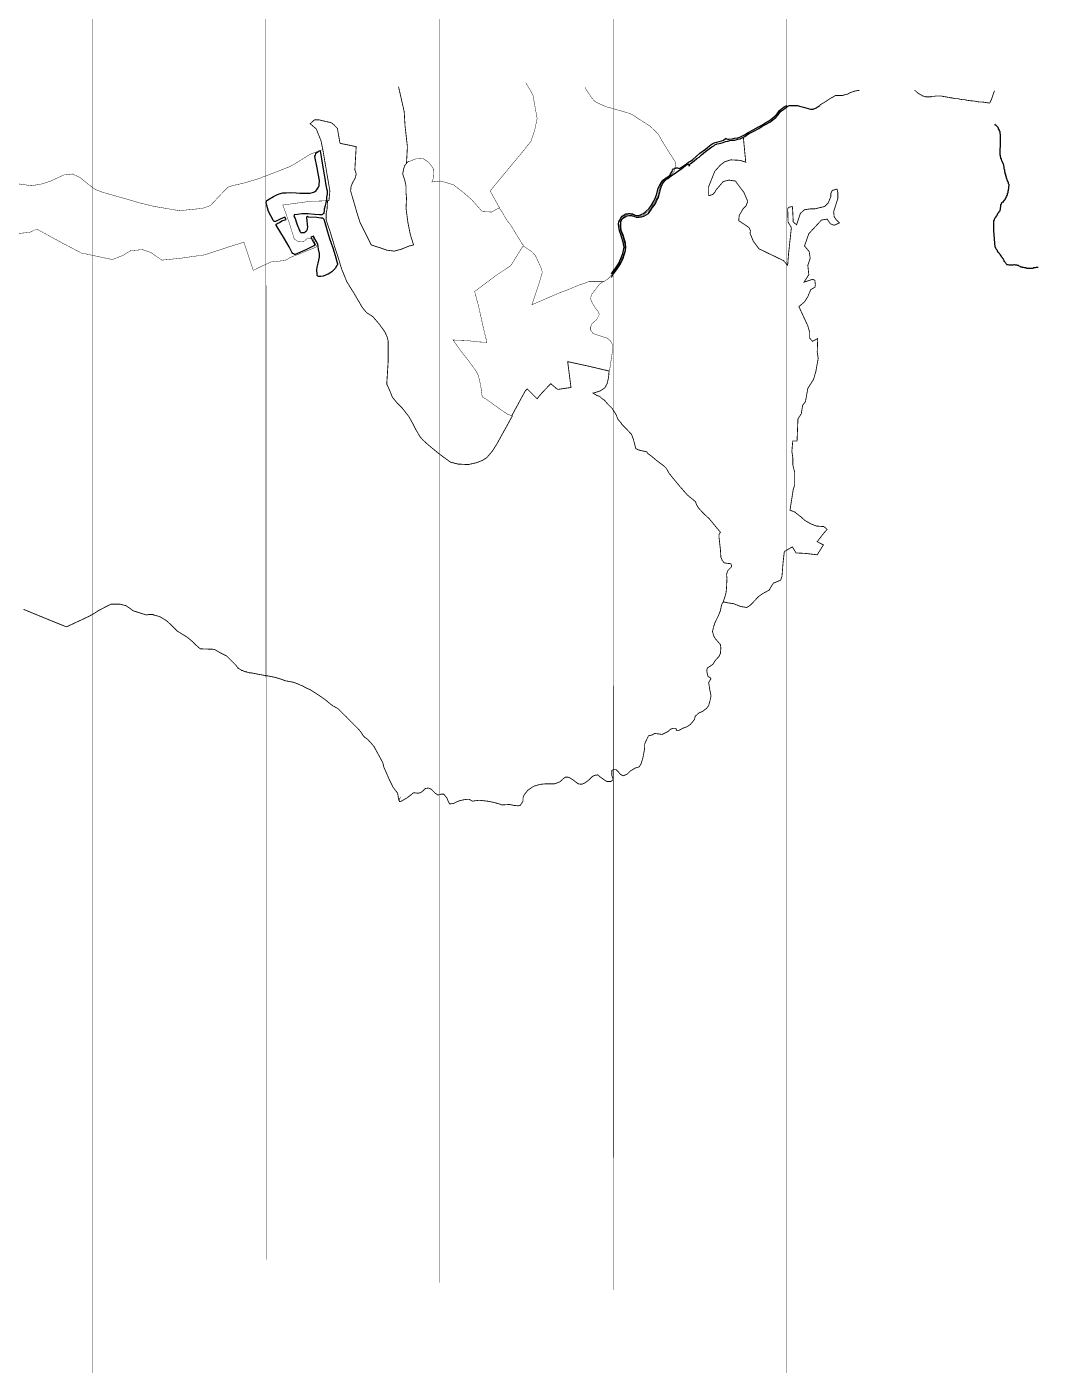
# Model space of a CAD drawing. Header units: millimetres. Extents: x -3588 to 75209, y -3737 to 38254.
# Drawn here: x 27659 to 30575, y -786 to 3094 of the extents above; entities that cross this region are included whole.
import ezdxf

# ---------------------------------------------------------------- set-up
doc = ezdxf.new("R2010")
doc.units = ezdxf.units.MM
doc.layers.add('P', color=253, linetype='Continuous')

msp = doc.modelspace()

# ---------------------------------------------------------------- linework, layer by layer
at = {"layer": 'P'}
for points, const_width in [([(27848.251, -785.456), (27848.251, 8540.772)], 1.2), ([(28348.83, -458.979), (28346.929, 8539.645)], 1.2), ([(28849.638, -525.047), (28849.581, 8545.876)], 1.2), ([(29350.034, -546.308), (29348.437, 8548.032)], 1.2), ([(29848.251, -785.456), (29848.251, 8540.772)], 1.2), ([(28730.392, 2921.548), (28746.764, 2849.852), (28749.308, 2807.794), (28756.078, 2748.228), (28753.549, 2702.218), (28756.078, 2703.626), (28748.172, 2694.024), (28745.355, 2684.421), (28743.947, 2677.652), (28742.539, 2669.746), (28748.172, 2653.374), (28752.125, 2634.458), (28752.125, 2614.133), (28753.549, 2600.594), (28752.125, 2570.667), (28757.502, 2530.018), (28764.272, 2496.138), (28773.874, 2465.091), (28761.727, 2462.274), (28738.586, 2452.944), (28718.261, 2447.31), (28696.528, 2450.127), (28677.612, 2456.897), (28651.926, 2465.091), (28619.454, 2530.018), (28611.276, 2555.704), (28592.36, 2620.919), (28593.48, 2633.05), (28597.721, 2643.772), (28605.899, 2658.736), (28608.443, 2669.746), (28604.491, 2681.893), (28608.443, 2748.228), (28596.313, 2751.045), (28562.433, 2757.814), (28561.024, 2761.767), (28554.255, 2801.009), (28543.516, 2812.019), (28536.747, 2817.38), (28501.459, 2825.574), (28487.903, 2825.574), (28475.773, 2814.564), (28493.281, 2799.6), (28506.82, 2765.72), (28512.181, 2740.034), (28532.506, 2620.919), (28529.977, 2593.808), (28525.736, 2592.4), (28524.6, 2569.259), (28521.783, 2555.704), (28521.783, 2536.787), (28532.506, 2505.74), (28546.061, 2460.85), (28557.072, 2426.986), (28566.386, 2395.923), (28581.349, 2359.226), (28603.082, 2324.226), (28626.224, 2284.713), (28638.37, 2270.021), (28655.878, 2259.027), (28674.779, 2237.278), (28691.151, 2214.424), (28697.936, 2199.461), (28700.753, 2187.314), (28700.753, 2131.701), (28696.528, 2063.958), (28697.936, 2061.141), (28704.706, 2046.449), (28712.9, 2026.125), (28726.439, 2009.753), (28741.402, 1994.805), (28760.319, 1970.528), (28772.45, 1948.779), (28780.643, 1932.407), (28792.774, 1912.082), (28799.56, 1904.176), (28815.932, 1889.229), (28846.979, 1863.527), (28867.304, 1848.58), (28880.859, 1838.977), (28902.592, 1833.616), (28931.094, 1832.208), (28955.372, 1837.569), (28972.88, 1844.339), (28985.299, 1852.532), (29001.399, 1871.433), (29014.938, 1893.182), (29058.42, 1971.936), (29056.996, 1973.056), (29096.237, 2045.041), (29101.598, 2050.402), (29130.116, 2021.9), (29142.247, 2036.863), (29169.358, 2065.366), (29187.138, 2050.402), (29191.091, 2048.994), (29227.787, 2054.355), (29218.185, 2128.885), (29280.567, 2115.329), (29337.589, 2101.79), (29336.18, 2085.691), (29334.772, 2077.513), (29331.955, 2065.366), (29325.17, 2053.235), (29313.039, 2045.041), (29296.939, 2039.68), (29291.306, 2038.272), (29295.531, 2035.455), (29302.316, 2031.502), (29310.494, 2028.669), (29315.856, 2023.308), (29324.049, 2017.947), (29333.364, 2006.936), (29346.919, 1993.381), (29357.913, 1975.889), (29363.291, 1962.334), (29374.013, 1950.203), (29374.013, 1948.779), (29383.615, 1939.193), (29402.516, 1918.868), (29407.893, 1904.176), (29414.662, 1878.218), (29422.84, 1874.266), (29445.998, 1868.904), (29449.951, 1863.527), (29459.537, 1856.757), (29474.228, 1844.339), (29497.37, 1826.831), (29502.731, 1821.469), (29510.925, 1806.506), (29540.836, 1770.097), (29563.705, 1744.123), (29586.862, 1725.207), (29589.391, 1717.029), (29596.177, 1706.307), (29608.595, 1692.751), (29626.088, 1676.38), (29658.559, 1637.138), (29654.606, 1630.369), (29654.606, 1622.175), (29656.014, 1610.044), (29658.559, 1587.175), (29659.967, 1565.442), (29663.92, 1555.84), (29669.57, 1549.07), (29677.475, 1547.662), (29688.486, 1546.525), (29691.015, 1539.756), (29689.894, 1536.923), (29681.7, 1528.745), (29678.884, 1524.792), (29676.339, 1515.19), (29677.475, 1504.468), (29676.339, 1478.782), (29674.931, 1463.818), (29672.114, 1452.808), (29666.737, 1436.708), (29666.737, 1435.3), (29665.329, 1433.891), (29663.92, 1432.483), (29662.784, 1429.938), (29661.376, 1425.713), (29658.559, 1411.022), (29651.79, 1394.65), (29642.459, 1375.734), (29641.051, 1370.373), (29638.234, 1363.603), (29638.234, 1360.786), (29635.69, 1351.184), (29639.643, 1337.629), (29643.596, 1330.859), (29650.365, 1322.954), (29658.559, 1313.351), (29659.967, 1303.765), (29658.559, 1287.665), (29654.606, 1279.488), (29643.596, 1267.341), (29636.826, 1256.33), (29628.92, 1250.969), (29620.726, 1245.608), (29619.318, 1238.838), (29620.726, 1229.236), (29623.271, 1221.33), (29628.92, 1218.513), (29631.465, 1214.56), (29627.512, 1208.911), (29624.679, 1203.55), (29627.512, 1186.042), (29631.465, 1165.717), (29630.04, 1157.539), (29624.679, 1137.215), (29617.91, 1129.021), (29607.187, 1120.843), (29597.585, 1116.89), (29593.632, 1114.057), (29585.438, 1106.151), (29584.03, 1097.973), (29578.669, 1091.188), (29571.899, 1083.01), (29561.16, 1076.24), (29550.166, 1072.287), (29538.019, 1065.502), (29532.658, 1065.502), (29529.841, 1072.287), (29523.056, 1072.287), (29514.878, 1069.455), (29506.972, 1062.685), (29498.778, 1058.732), (29490.6, 1054.491), (29480.998, 1055.916), (29468.867, 1057.324), (29462.081, 1053.083), (29451.359, 1050.538), (29447.118, 1042.361), (29440.348, 1027.397), (29440.348, 1016.675), (29439.212, 1008.481), (29434.987, 986.748), (29429.626, 969.24), (29424.265, 961.062), (29412.118, 957.109), (29405.348, 952.868), (29398.563, 948.915), (29388.977, 939.329), (29378.238, 935.376), (29370.06, 939.329), (29364.699, 946.098), (29357.913, 952.868), (29349.735, 952.868), (29345.494, 950.339), (29345.494, 944.69), (29345.494, 936.784), (29349.735, 924.365), (29342.966, 919.004), (29330.819, 919.004), (29324.049, 923.229), (29313.039, 931.135), (29304.845, 937.92), (29298.075, 936.784), (29290.17, 933.967), (29279.159, 923.229), (29268.437, 915.051), (29258.834, 910.81), (29248.112, 912.218), (29235.965, 921.821), (29223.546, 930.014), (29219.593, 931.135), (29211.415, 931.135), (29206.054, 927.182), (29195.316, 917.596), (29180.368, 912.218), (29155.802, 912.218), (29141.127, 910.81), (29124.755, 906.857), (29116.561, 902.904), (29103.022, 893.318), (29092.284, 879.763), (29089.467, 871.569), (29089.467, 862.255), (29081.273, 849.836), (29075.912, 848.716), (29063.781, 849.836), (29050.226, 852.668), (29028.493, 851.244), (29021.723, 854.077), (29001.399, 859.438), (28986.435, 862.255), (28963.566, 864.799), (28943.241, 862.255), (28933.639, 867.616), (28928.278, 867.616), (28918.675, 866.208), (28906.545, 863.391), (28899.775, 860.846), (28889.037, 855.485), (28878.026, 854.077), (28874.073, 860.846), (28871.256, 869.04), (28864.487, 878.354), (28860.534, 882.579), (28853.748, 882.579), (28844.162, 879.763), (28836.256, 885.124), (28825.246, 896.135), (28817.052, 900.088), (28807.738, 898.679), (28804.921, 896.135), (28800.968, 891.894), (28794.199, 886.532), (28786.005, 885.124), (28773.874, 886.532), (28765.68, 879.763), (28754.957, 871.569), (28738.586, 862.255), (28733.224, 860.846), (28733.224, 863.391), (28731.8, 864.799), (28731.8, 866.208), (28733.224, 869.04), (28731.8, 867.616), (28730.392, 867.616), (28728.983, 878.354), (28727.847, 885.124), (28714.308, 902.904), (28708.659, 915.051), (28701.889, 928.59), (28695.104, 944.69), (28688.334, 959.653), (28685.789, 970.664), (28684.381, 974.617), (28676.203, 989.564), (28668.009, 1004.528), (28660.103, 1019.219), (28651.926, 1028.805), (28642.323, 1039.544), (28633.009, 1046.313), (28628.768, 1050.538), (28621.999, 1061.277), (28613.805, 1070.863), (28608.443, 1076.24), (28607.035, 1077.649), (28604.491, 1080.193), (28600.266, 1084.418), (28588.119, 1096.565), (28578.805, 1106.151), (28570.627, 1114.057), (28555.663, 1129.021), (28540.7, 1137.215), (28536.747, 1140.031), (28520.375, 1153.586), (28505.412, 1164.309), (28490.736, 1173.911), (28478.317, 1181.817), (28475.773, 1183.225), (28472.956, 1184.634), (28463.626, 1188.586), (28454.04, 1194.236), (28450.087, 1195.356), (28444.437, 1198.189), (28437.668, 1201.005), (28426.929, 1204.958), (28405.196, 1208.911), (28386.28, 1215.681), (28380.919, 1217.089), (28376.694, 1218.513), (28357.777, 1222.466), (28340.269, 1225.283), (28325.306, 1228.1), (28304.981, 1232.053), (28303.573, 1232.053), (28302.164, 1232.053), (28299.62, 1232.053), (28296.803, 1233.461), (28294.259, 1233.461), (28292.85, 1234.885), (28290.034, 1234.885), (28287.489, 1236.005), (28286.081, 1236.005), (28283.248, 1237.414), (28280.703, 1238.838), (28277.887, 1238.838), (28276.478, 1240.246), (28273.934, 1241.655), (28272.526, 1242.791), (28269.709, 1244.199), (28268.285, 1244.199), (28268.285, 1245.608), (28261.515, 1253.786), (28250.792, 1264.524), (28234.421, 1280.896), (28215.504, 1290.21), (28199.405, 1299.812), (28158.755, 1301.221), (28146.336, 1311.943), (28137.022, 1321.545), (28126.012, 1330.859), (28116.697, 1337.629), (28107.111, 1343.278), (28092.148, 1352.592), (28085.362, 1359.362), (28077.456, 1367.556), (28071.823, 1372.917), (28061.084, 1382.519), (28047.545, 1390.697), (28040.76, 1394.65), (28039.351, 1394.65), (28030.037, 1397.483), (28023.268, 1398.603), (28023.268, 1400.011), (28016.482, 1400.011), (28009.424, 1400.011), (28004.063, 1398.603), (27964.838, 1411.022), (27958.053, 1416.383), (27944.513, 1425.713), (27927.005, 1429.938), (27910.634, 1429.938), (27901.031, 1429.938), (27864.623, 1411.022), (27856.429, 1405.389), (27837.513, 1394.65), (27776.538, 1366.148), (27772.313, 1364.739), (27731.664, 1381.111), (27649.229, 1414.975)], 2.417), ([(30059.692, 2910.826), (30050.378, 2909.418), (30043.592, 2907.993), (30036.823, 2905.465), (30032.582, 2904.04), (30025.812, 2900.088), (30020.451, 2898.679), (30009.729, 2895.863), (29997.31, 2895.863), (29990.524, 2895.863), (29983.755, 2891.91), (29975.849, 2887.669), (29962.021, 2878.354), (29945.922, 2868.768), (29945.922, 2867.344), (29937.744, 2861.983), (29935.199, 2860.574), (29932.383, 2859.438), (29925.597, 2856.621), (29918.827, 2856.621), (29912.058, 2858.03), (29905.272, 2860.574), (29898.503, 2861.983), (29886.356, 2864.815), (29880.723, 2867.344), (29876.77, 2867.344), (29863.215, 2867.344), (29859.262, 2867.344), (29853.612, 2866.224), (29845.706, 2859.438), (29840.073, 2855.213), (29832.167, 2849.852), (29825.382, 2840.25), (29818.612, 2832.344), (29806.193, 2822.742), (29800.832, 2818.789), (29790.11, 2813.155), (29779.099, 2807.794), (29769.785, 2801.009), (29754.821, 2792.831), (29739.858, 2784.925), (29729.135, 2778.139), (29724.894, 2775.323), (29724.894, 2773.914), (29729.135, 2729.312), (29731.664, 2703.626), (29715.58, 2708.987), (29688.486, 2710.395), (29670.69, 2704.746), (29658.559, 2695.432), (29642.459, 2677.652), (29630.04, 2646.605), (29624.679, 2633.05), (29624.679, 2607.364), (29635.69, 2609.908), (29642.459, 2616.678), (29645.004, 2622.327), (29666.737, 2648.013), (29683.109, 2651.966), (29702.025, 2649.421), (29705.978, 2643.772), (29708.811, 2639.819), (29726.303, 2616.678), (29737.313, 2590.992), (29733.088, 2578.845), (29724.894, 2570.667), (29712.764, 2550.342), (29711.339, 2535.379), (29741.266, 2515.054), (29745.219, 2505.74), (29744.083, 2498.97), (29753.413, 2475.813), (29769.785, 2454.08), (29840.073, 2420.2), (29852.492, 2406.661), (29855.037, 2439.405), (29863.215, 2515.054), (29853.612, 2531.426), (29852.492, 2569.259), (29855.037, 2573.484), (29866.031, 2576.028), (29867.167, 2561.353), (29868.576, 2531.426), (29878.178, 2523.248), (29888.901, 2555.704), (29901.047, 2566.714), (29918.827, 2569.259), (29930.958, 2569.259), (29959.477, 2576.028), (29969.079, 2585.631), (29976.985, 2604.547), (29976.985, 2614.133), (29981.21, 2622.327), (29994.765, 2626.28), (29997.31, 2615.541), (29997.31, 2599.17), (29985.163, 2561.353), (29986.571, 2546.389), (29993.357, 2536.787), (30001.535, 2528.609), (29986.571, 2521.824), (29975.849, 2526.065), (29966.246, 2539.62), (29949.875, 2536.787), (29913.466, 2497.546), (29901.047, 2462.274), (29914.586, 2446.174), (29917.419, 2426.986), (29910.634, 2406.661), (29913.466, 2379.551), (29899.911, 2358.106), (29924.189, 2366.012), (29930.958, 2363.467), (29932.383, 2349.912), (29930.958, 2343.142), (29918.827, 2336.373), (29910.634, 2316.048), (29901.047, 2301.085), (29884.948, 2287.529), (29910.634, 2231.916), (29916.011, 2213), (29916.011, 2196.628), (29924.189, 2187.314), (29939.152, 2195.508), (29937.744, 2155.979), (29940.561, 2138.487), (29933.791, 2100.654), (29927.005, 2077.513), (29910.634, 2051.827), (29903.864, 2013.706), (29895.686, 2002.983), (29891.733, 1978.706), (29882.131, 1963.742), (29879.586, 1899.951), (29867.167, 1899.951), (29864.623, 1870.313), (29867.167, 1852.532), (29867.167, 1832.208), (29872.817, 1809.338), (29872.817, 1772.642), (29868.576, 1760.495), (29859.262, 1700.929), (29872.817, 1695.568), (29891.733, 1680.605), (29902.456, 1671.018), (29921.372, 1660.28), (29936.336, 1654.919), (29956.66, 1653.51), (29962.021, 1649.285), (29966.246, 1645.332), (29955.524, 1633.186), (29937.744, 1610.044), (29955.524, 1600.73), (29937.744, 1572.211), (29903.864, 1576.164), (29876.77, 1577.573), (29866.031, 1595.081), (29842.89, 1581.526), (29838.937, 1546.525), (29836.12, 1509.829), (29832.167, 1499.106), (29822.565, 1494.865), (29811.843, 1490.913), (29806.193, 1482.735), (29799.424, 1470.588), (29791.518, 1466.363), (29779.099, 1459.577), (29768.361, 1451.671), (29745.219, 1427.122), (29734.497, 1420.336), (29716.989, 1423.169), (29696.664, 1431.347), (29678.884, 1433.891), (29666.737, 1436.708), (29672.114, 1452.808), (29674.931, 1463.818), (29676.339, 1478.782), (29677.475, 1504.468), (29676.339, 1515.19), (29678.884, 1524.792), (29681.7, 1528.745), (29689.894, 1536.923), (29691.015, 1539.756), (29688.486, 1546.525), (29677.475, 1547.662), (29669.57, 1549.07), (29663.92, 1555.84), (29659.967, 1565.442), (29658.559, 1587.175), (29656.014, 1610.044), (29654.606, 1622.175), (29654.606, 1630.369), (29658.559, 1637.138), (29626.088, 1676.38), (29608.595, 1692.751), (29596.177, 1706.307), (29589.391, 1717.029), (29586.862, 1725.207), (29563.705, 1744.123), (29540.836, 1770.097), (29510.925, 1806.506), (29502.731, 1821.469), (29497.37, 1826.831), (29474.228, 1844.339), (29459.537, 1856.757), (29449.951, 1863.527), (29445.998, 1868.904), (29422.84, 1874.266), (29414.662, 1878.218), (29407.893, 1904.176), (29402.516, 1918.868), (29383.615, 1939.193), (29374.013, 1948.779), (29374.013, 1950.203), (29363.291, 1962.334), (29357.913, 1975.889), (29346.919, 1993.381), (29333.364, 2006.936), (29324.049, 2017.947), (29315.856, 2023.308), (29310.494, 2028.669), (29302.316, 2031.502), (29295.531, 2035.455), (29291.306, 2038.272), (29296.939, 2039.68), (29313.039, 2045.041), (29325.17, 2053.235), (29331.955, 2065.366), (29334.772, 2077.513), (29336.18, 2085.691), (29337.589, 2101.79), (29280.567, 2115.329), (29218.185, 2128.885), (29227.787, 2054.355), (29191.091, 2048.994), (29187.138, 2050.402), (29169.358, 2065.366), (29142.247, 2036.863), (29130.116, 2021.9), (29101.598, 2050.402), (29096.237, 2045.041), (29056.996, 1973.056), (29058.42, 1971.936), (29014.938, 1893.182), (29001.399, 1871.433), (28985.299, 1852.532), (28972.88, 1844.339), (28955.372, 1837.569), (28931.094, 1832.208), (28902.592, 1833.616), (28880.859, 1838.977), (28867.304, 1848.58), (28846.979, 1863.527), (28815.932, 1889.229), (28799.56, 1904.176), (28792.774, 1912.082), (28780.643, 1932.407), (28772.45, 1948.779), (28760.319, 1970.528), (28741.402, 1994.805), (28726.439, 2009.753), (28712.9, 2026.125), (28704.706, 2046.449), (28697.936, 2061.141), (28696.528, 2063.958), (28700.753, 2131.701), (28700.753, 2187.314), (28697.936, 2199.461), (28691.151, 2214.424), (28674.779, 2237.278), (28655.878, 2259.027), (28638.37, 2270.021), (28626.224, 2284.713), (28603.082, 2324.226), (28581.349, 2359.226), (28566.386, 2395.923), (28557.072, 2426.986), (28546.061, 2460.85), (28532.506, 2505.74), (28521.783, 2536.787), (28521.783, 2555.704), (28524.6, 2569.259), (28525.736, 2592.4), (28529.977, 2593.808), (28532.506, 2620.919), (28512.181, 2740.034), (28506.82, 2765.72), (28493.281, 2799.6), (28475.773, 2814.564), (28487.903, 2825.574), (28501.459, 2825.574), (28536.747, 2817.38), (28543.516, 2812.019), (28554.255, 2801.009), (28561.024, 2761.767), (28562.433, 2757.814), (28596.313, 2751.045), (28608.443, 2748.228), (28604.491, 2681.893), (28608.443, 2669.746), (28605.899, 2658.736), (28597.721, 2643.772), (28593.48, 2633.05), (28592.36, 2620.919), (28611.276, 2555.704), (28619.454, 2530.018), (28651.926, 2465.091), (28677.612, 2456.897), (28696.528, 2450.127), (28718.261, 2447.31), (28738.586, 2452.944), (28761.727, 2462.274), (28773.874, 2465.091), (28764.272, 2496.138), (28757.502, 2530.018), (28752.125, 2570.667), (28753.549, 2600.594), (28752.125, 2614.133), (28752.125, 2634.458), (28748.172, 2653.374), (28742.539, 2669.746), (28743.947, 2677.652), (28745.355, 2684.421), (28748.172, 2694.024), (28756.078, 2703.626), (28753.549, 2702.218), (28756.078, 2748.228), (28749.308, 2807.794), (28746.764, 2849.852), (28730.392, 2921.548)], 2.417), ([(29089.467, 2462.274), (29090.875, 2463.682), (29088.059, 2466.499), (29054.179, 2521.824), (29040.624, 2539.62), (29028.493, 2561.353), (29020.299, 2572.075), (29021.723, 2572.075), (28994.613, 2620.919), (29092.284, 2738.626), (29112.608, 2764.6), (29123.347, 2797.056), (29130.116, 2829.527), (29117.97, 2897.271), (29097.645, 2932.559)], 1.2), ([(29268.437, 2919.004), (29275.206, 2906.873), (29288.761, 2887.669), (29296.939, 2878.354), (29310.494, 2871.585), (29329.411, 2863.391), (29359.05, 2855.213), (29378.238, 2849.852), (29399.699, 2843.066), (29409.301, 2837.705), (29421.432, 2829.527), (29440.348, 2817.38), (29455.312, 2807.794), (29478.453, 2786.045), (29489.192, 2767.145), (29505.564, 2740.034), (29529.841, 2702.218), (29525.888, 2677.652), (29524.464, 2676.516), (29516.286, 2666.929), (29504.139, 2657.327), (29495.961, 2650.558), (29487.767, 2641.243), (29482.406, 2627.688), (29479.862, 2609.908), (29468.867, 2588.447), (29455.312, 2566.714), (29444.589, 2557.112), (29433.579, 2548.934), (29420.024, 2547.798), (29409.301, 2550.342), (29395.746, 2554.567), (29383.615, 2550.342), (29375.421, 2542.148), (29370.06, 2534.243), (29368.652, 2520.703), (29370.06, 2507.148), (29376.83, 2489.368), (29382.191, 2469.043), (29383.615, 2451.535), (29376.83, 2431.211), (29367.243, 2410.886), (29353.688, 2390.561), (29336.18, 2368.828), (29322.641, 2359.226), (29319.808, 2359.226), (29279.159, 2359.226), (29248.112, 2348.504), (29219.593, 2336.373), (29193.907, 2326.77), (29143.672, 2305.037), (29115.153, 2292.891), (29136.886, 2358.106), (29145.08, 2386.336), (29142.247, 2397.347), (29134.341, 2414.839), (29124.755, 2435.164), (29114.017, 2446.174), (29089.467, 2462.274)], 1.2), ([(30050.378, 2909.418), (30043.592, 2907.993), (30036.823, 2905.465), (30032.582, 2904.04), (30025.812, 2900.088), (30020.451, 2898.679), (30009.729, 2895.863), (29997.31, 2895.863), (29990.524, 2895.863), (29983.755, 2891.91), (29975.849, 2887.669), (29962.021, 2878.354), (29945.922, 2868.768), (29945.922, 2867.344), (29937.744, 2861.983), (29935.199, 2860.574), (29932.383, 2859.438), (29925.597, 2856.621), (29918.827, 2856.621), (29912.058, 2858.03), (29905.272, 2860.574), (29898.503, 2861.983), (29886.356, 2864.815), (29880.723, 2867.344), (29876.77, 2867.344), (29863.215, 2867.344), (29859.262, 2867.344), (29853.612, 2866.224), (29845.706, 2859.438), (29840.073, 2855.213), (29832.167, 2849.852), (29825.382, 2840.25), (29818.612, 2832.344), (29806.193, 2822.742), (29800.832, 2818.789), (29790.11, 2813.155), (29779.099, 2807.794), (29769.785, 2801.009), (29754.821, 2792.831), (29739.858, 2784.925), (29729.135, 2778.139), (29724.894, 2775.323), (29724.894, 2773.914), (29729.135, 2729.312), (29731.664, 2703.626), (29715.58, 2708.987), (29688.486, 2710.395), (29670.69, 2704.746), (29658.559, 2695.432), (29642.459, 2677.652), (29630.04, 2646.605), (29624.679, 2633.05), (29624.679, 2607.364), (29635.69, 2609.908), (29642.459, 2616.678), (29645.004, 2622.327), (29666.737, 2648.013), (29683.109, 2651.966), (29702.025, 2649.421), (29705.978, 2643.772), (29708.811, 2639.819), (29726.303, 2616.678), (29737.313, 2590.992), (29733.088, 2578.845), (29724.894, 2570.667), (29712.764, 2550.342), (29711.339, 2535.379), (29741.266, 2515.054), (29745.219, 2505.74), (29744.083, 2498.97), (29753.413, 2475.813), (29769.785, 2454.08), (29840.073, 2420.2), (29852.492, 2406.661), (29855.037, 2439.405), (29863.215, 2515.054), (29853.612, 2531.426), (29852.492, 2569.259), (29855.037, 2573.484), (29866.031, 2576.028), (29867.167, 2561.353), (29868.576, 2531.426), (29878.178, 2523.248), (29888.901, 2555.704), (29901.047, 2566.714), (29918.827, 2569.259), (29930.958, 2569.259), (29959.477, 2576.028), (29969.079, 2585.631), (29976.985, 2604.547), (29976.985, 2614.133), (29981.21, 2622.327), (29994.765, 2626.28), (29997.31, 2615.541), (29997.31, 2599.17), (29985.163, 2561.353), (29986.571, 2546.389), (29993.357, 2536.787), (30001.535, 2528.609), (29986.571, 2521.824), (29975.849, 2526.065), (29966.246, 2539.62), (29949.875, 2536.787), (29913.466, 2497.546), (29901.047, 2462.274), (29914.586, 2446.174), (29917.419, 2426.986), (29910.634, 2406.661), (29913.466, 2379.551), (29899.911, 2358.106), (29924.189, 2366.012), (29930.958, 2363.467), (29932.383, 2349.912), (29930.958, 2343.142), (29918.827, 2336.373), (29910.634, 2316.048), (29901.047, 2301.085), (29884.948, 2287.529), (29910.634, 2231.916), (29916.011, 2213), (29916.011, 2196.628), (29924.189, 2187.314), (29939.152, 2195.508), (29937.744, 2155.979), (29940.561, 2138.487), (29933.791, 2100.654), (29927.005, 2077.513), (29910.634, 2051.827), (29903.864, 2013.706), (29895.686, 2002.983), (29891.733, 1978.706), (29882.131, 1963.742), (29879.586, 1899.951), (29867.167, 1899.951), (29864.623, 1870.313), (29867.167, 1852.532), (29867.167, 1832.208), (29872.817, 1809.338), (29872.817, 1772.642), (29868.576, 1760.495), (29859.262, 1700.929), (29872.817, 1695.568), (29891.733, 1680.605), (29902.456, 1671.018), (29921.372, 1660.28), (29936.336, 1654.919), (29956.66, 1653.51), (29962.021, 1649.285), (29966.246, 1645.332), (29955.524, 1633.186), (29937.744, 1610.044), (29955.524, 1600.73), (29937.744, 1572.211), (29903.864, 1576.164), (29876.77, 1577.573), (29866.031, 1595.081), (29842.89, 1581.526), (29838.937, 1546.525), (29836.12, 1509.829), (29832.167, 1499.106), (29822.565, 1494.865), (29811.843, 1490.913), (29806.193, 1482.735), (29799.424, 1470.588), (29791.518, 1466.363), (29779.099, 1459.577), (29768.361, 1451.671), (29745.219, 1427.122), (29734.497, 1420.336), (29716.989, 1423.169), (29696.664, 1431.347), (29678.884, 1433.891), (29666.737, 1436.708), (29672.114, 1452.808), (29674.931, 1463.818), (29676.339, 1478.782), (29677.475, 1504.468), (29676.339, 1515.19), (29678.884, 1524.792), (29681.7, 1528.745), (29689.894, 1536.923), (29691.015, 1539.756), (29688.486, 1546.525), (29677.475, 1547.662), (29669.57, 1549.07), (29663.92, 1555.84), (29659.967, 1565.442), (29658.559, 1587.175), (29656.014, 1610.044), (29654.606, 1622.175), (29654.606, 1630.369), (29658.559, 1637.138), (29626.088, 1676.38), (29608.595, 1692.751), (29596.177, 1706.307), (29589.391, 1717.029), (29586.862, 1725.207), (29563.705, 1744.123), (29540.836, 1770.097), (29510.925, 1806.506), (29502.731, 1821.469), (29497.37, 1826.831), (29474.228, 1844.339), (29459.537, 1856.757), (29449.951, 1863.527), (29445.998, 1868.904), (29422.84, 1874.266), (29414.662, 1878.218), (29407.893, 1904.176), (29402.516, 1918.868), (29383.615, 1939.193), (29374.013, 1948.779), (29374.013, 1950.203), (29363.291, 1962.334), (29357.913, 1975.889), (29346.919, 1993.381), (29333.364, 2006.936), (29324.049, 2017.947), (29315.856, 2023.308), (29310.494, 2028.669), (29302.316, 2031.502), (29295.531, 2035.455), (29291.306, 2038.272), (29296.939, 2039.68), (29313.039, 2045.041), (29325.17, 2053.235), (29331.955, 2065.366), (29334.772, 2077.513), (29336.18, 2085.691), (29337.589, 2101.79), (29338.725, 2101.79), (29348.327, 2165.581), (29348.327, 2176.304), (29341.542, 2188.722), (29331.955, 2196.628), (29302.316, 2206.231), (29291.306, 2210.183), (29284.52, 2219.786), (29284.52, 2229.372), (29288.761, 2238.702), (29302.316, 2250.833), (29309.086, 2264.388), (29307.678, 2271.158), (29296.939, 2284.713), (29285.945, 2303.901), (29284.52, 2311.807), (29287.353, 2322.818), (29296.939, 2334.948), (29309.086, 2351.32), (29319.808, 2359.226), (29322.641, 2359.226), (29336.18, 2368.828), (29353.688, 2390.561), (29367.243, 2410.886), (29376.83, 2431.211), (29383.615, 2451.535), (29382.191, 2469.043), (29376.83, 2489.368), (29370.06, 2507.148), (29368.652, 2520.703), (29370.06, 2534.243), (29375.421, 2542.148), (29383.615, 2550.342), (29395.746, 2554.567), (29409.301, 2550.342), (29420.024, 2547.798), (29433.579, 2548.934), (29444.589, 2557.112), (29455.312, 2566.714), (29468.867, 2588.447), (29479.862, 2609.908), (29482.406, 2627.688), (29487.767, 2641.243), (29495.961, 2650.558), (29504.139, 2657.327), (29516.286, 2666.929), (29524.464, 2676.516), (29525.888, 2677.652), (29529.841, 2702.218), (29505.564, 2740.034), (29489.192, 2767.145), (29478.453, 2786.045), (29455.312, 2807.794), (29440.348, 2817.38), (29421.432, 2829.527), (29409.301, 2837.705), (29399.699, 2843.066), (29378.238, 2849.852), (29359.05, 2855.213), (29329.411, 2863.391), (29310.494, 2871.585), (29296.939, 2878.354), (29288.761, 2887.669), (29275.206, 2906.873), (29268.437, 2919.004)], 1.2), ([(30448.678, 2909.418), (30447.27, 2905.465), (30445.862, 2901.224), (30443.317, 2894.454), (30440.5, 2885.14), (30437.668, 2879.763), (30435.123, 2874.129), (30424.129, 2875.538), (30414.799, 2876.946), (30406.621, 2876.946), (30398.427, 2878.354), (30391.657, 2879.763), (30378.102, 2880.899), (30368.788, 2882.307), (30363.155, 2883.716), (30357.777, 2883.716), (30348.463, 2885.14), (30345.646, 2886.548), (30342.83, 2886.548), (30338.877, 2886.548), (30336.044, 2886.548), (30332.091, 2887.669), (30330.683, 2887.669), (30326.73, 2889.093), (30322.505, 2889.093), (30318.552, 2890.501), (30315.72, 2890.501), (30308.95, 2891.91), (30299.636, 2893.318), (30295.395, 2894.454), (30292.85, 2894.454), (30287.489, 2894.454), (30284.672, 2894.454), (30279.311, 2894.454), (30275.07, 2893.318), (30271.117, 2893.318), (30268.301, 2893.318), (30265.756, 2891.91), (30261.531, 2891.91), (30258.986, 2891.91), (30257.578, 2891.91), (30254.745, 2891.91), (30250.792, 2891.91), (30247.976, 2893.318), (30246.84, 2893.318), (30242.615, 2894.454), (30241.206, 2894.454), (30240.07, 2895.863), (30238.662, 2897.271), (30237.253, 2897.271), (30230.468, 2901.224), (30226.515, 2904.04), (30225.107, 2905.465), (30220.882, 2909.418), (30218.337, 2910.826)], 2.417), ([(30448.678, 2909.418), (30447.27, 2905.465), (30445.862, 2901.224), (30443.317, 2894.454), (30440.5, 2885.14), (30437.668, 2879.763), (30435.123, 2874.129), (30424.129, 2875.538), (30414.799, 2876.946), (30406.621, 2876.946), (30398.427, 2878.354), (30391.657, 2879.763), (30378.102, 2880.899), (30368.788, 2882.307), (30363.155, 2883.716), (30357.777, 2883.716), (30348.463, 2885.14), (30345.646, 2886.548), (30342.83, 2886.548), (30338.877, 2886.548), (30336.044, 2886.548), (30332.091, 2887.669), (30330.683, 2887.669), (30326.73, 2889.093), (30322.505, 2889.093), (30318.552, 2890.501), (30315.72, 2890.501), (30308.95, 2891.91), (30299.636, 2893.318), (30295.395, 2894.454), (30292.85, 2894.454), (30287.489, 2894.454), (30284.672, 2894.454), (30279.311, 2894.454), (30275.07, 2893.318), (30271.117, 2893.318), (30268.301, 2893.318), (30265.756, 2891.91), (30261.531, 2891.91), (30258.986, 2891.91), (30257.578, 2891.91), (30254.745, 2891.91), (30250.792, 2891.91), (30247.976, 2893.318), (30246.84, 2893.318), (30242.615, 2894.454), (30241.206, 2894.454), (30240.07, 2895.863), (30238.662, 2897.271), (30237.253, 2897.271), (30230.468, 2901.224), (30226.515, 2904.04), (30225.107, 2905.465), (30220.882, 2909.418)], 1.2), ([(28638.37, 2270.021), (28626.224, 2284.713), (28603.082, 2324.226), (28581.349, 2359.226), (28566.386, 2395.923), (28557.072, 2426.986), (28546.061, 2460.85), (28532.506, 2505.74), (28521.783, 2536.787), (28521.783, 2555.704), (28524.6, 2569.259), (28525.736, 2592.4), (28529.977, 2593.808), (28532.506, 2620.919), (28512.181, 2740.034), (28506.82, 2765.72), (28493.281, 2799.6), (28475.773, 2814.564), (28487.903, 2825.574), (28501.459, 2825.574), (28536.747, 2817.38), (28543.516, 2812.019), (28554.255, 2801.009), (28561.024, 2761.767), (28562.433, 2757.814), (28596.313, 2751.045), (28608.443, 2748.228), (28604.491, 2681.893), (28608.443, 2669.746), (28605.899, 2658.736), (28597.721, 2643.772), (28593.48, 2633.05), (28592.36, 2620.919), (28611.276, 2555.704), (28619.454, 2530.018), (28651.926, 2465.091), (28677.612, 2456.897), (28696.528, 2450.127), (28718.261, 2447.31), (28738.586, 2452.944), (28761.727, 2462.274), (28773.874, 2465.091), (28764.272, 2496.138), (28757.502, 2530.018), (28752.125, 2570.667), (28753.549, 2600.594), (28752.125, 2614.133), (28752.125, 2634.458), (28748.172, 2653.374), (28742.539, 2669.746), (28743.947, 2677.652), (28745.355, 2684.421), (28748.172, 2694.024), (28756.078, 2703.626), (28779.235, 2712.94), (28800.968, 2714.348), (28817.052, 2703.626), (28830.607, 2685.846), (28832.015, 2660.144), (28826.654, 2646.605), (28852.34, 2649.421), (28889.037, 2638.411), (28918.675, 2615.541), (28941.833, 2595.217), (28971.744, 2561.353), (28998.854, 2559.945), (29020.299, 2572.075), (29028.493, 2561.353), (29040.624, 2539.62), (29054.179, 2521.824), (29088.059, 2466.499), (29090.875, 2463.682), (29089.467, 2462.274), (29075.912, 2440.525), (29054.179, 2405.525), (29009.577, 2375.598), (28950.011, 2330.995), (28962.158, 2284.713), (28975.697, 2223.739), (28985.299, 2184.497), (28958.205, 2185.906), (28926.869, 2189.859), (28887.628, 2191.267), (28910.77, 2158.812), (28932.231, 2131.701), (28953.964, 2101.79), (28960.749, 2088.235), (28967.519, 2060.005), (28971.744, 2027.261), (28983.891, 2020.491), (29019.179, 1994.805), (29044.865, 1977.297), (29056.996, 1973.056), (29058.42, 1971.936), (29014.938, 1893.182), (29001.399, 1871.433), (28985.299, 1852.532), (28972.88, 1844.339), (28955.372, 1837.569), (28931.094, 1832.208), (28902.592, 1833.616), (28880.859, 1838.977), (28867.304, 1848.58), (28846.979, 1863.527), (28815.932, 1889.229), (28799.56, 1904.176), (28792.774, 1912.082), (28780.643, 1932.407), (28772.45, 1948.779), (28760.319, 1970.528), (28741.402, 1994.805), (28726.439, 2009.753), (28712.9, 2026.125), (28704.706, 2046.449), (28697.936, 2061.141), (28696.528, 2063.958), (28700.753, 2131.701), (28700.753, 2187.314), (28697.936, 2199.461), (28691.151, 2214.424), (28674.779, 2237.278), (28655.878, 2259.027), (28638.37, 2270.021)], 1.2), ([(27634.265, 2641.243), (27672.098, 2635.866), (27703.433, 2641.243), (27727.711, 2649.421), (27765.528, 2666.929), (27790.094, 2669.746), (27802.24, 2664.097), (27812.963, 2658.736), (27836.104, 2639.819), (27856.429, 2624.872), (27878.162, 2616.678), (27954.1, 2595.217), (27986.571, 2585.631), (28027.221, 2576.028), (28098.917, 2563.898), (28165.541, 2570.667), (28188.41, 2578.845), (28210.143, 2602.002), (28230.468, 2623.447), (28238.646, 2631.641), (28250.792, 2635.866), (28286.081, 2643.772), (28330.683, 2657.327), (28340.269, 2661.568), (28380.919, 2676.516), (28417.343, 2691.207), (28432.307, 2699.385), (28475.773, 2726.495), (28512.181, 2740.034), (28532.506, 2620.919), (28529.977, 2593.808), (28525.736, 2592.4), (28475.773, 2590.992), (28416.207, 2582.798), (28397.018, 2580.269), (28416.207, 2526.065), (28429.762, 2482.599), (28441.893, 2474.405), (28457.993, 2475.813), (28469.003, 2485.415), (28483.951, 2482.599), (28494.689, 2459.729), (28451.207, 2441.949), (28422.976, 2431.211), (28402.652, 2420.2), (28363.139, 2416.247), (28330.683, 2401.3), (28311.767, 2391.97), (28284.656, 2473.268), (28233.284, 2456.897), (28170.902, 2436.572), (28103.158, 2426.986), (28050.362, 2421.624), (28047.545, 2421.624), (28016.482, 2443.358), (27991.932, 2451.535), (27958.053, 2448.719), (27936.32, 2435.164), (27905.272, 2423.033), (27848.251, 2435.164), (27815.78, 2441.949), (27761.591, 2470.452), (27687.062, 2511.101), (27676.339, 2505.74), (27666.737, 2501.499), (27613.941, 2496.138)], 1.2)]:
    msp.add_lwpolyline(points, dxfattribs=dict(at, const_width=const_width))
for points in [[(29344.374, 2372.781), (29349.735, 2380.975), (29359.05, 2393.106), (29368.652, 2408.069), (29376.83, 2424.441), (29382.191, 2439.405), (29385.024, 2448.719), (29386.144, 2458.321), (29385.024, 2467.635), (29385.024, 2470.452), (29378.238, 2493.593), (29372.605, 2507.148), (29371.468, 2517.871), (29371.468, 2524.656), (29371.468, 2530.018), (29372.605, 2534.243), (29375.421, 2539.62), (29379.374, 2543.573), (29383.615, 2546.389), (29388.977, 2548.934), (29394.338, 2550.342), (29395.746, 2550.342), (29398.563, 2550.342), (29402.516, 2550.342), (29403.94, 2548.934), (29409.301, 2547.798), (29416.071, 2544.981), (29424.265, 2544.981), (29431.034, 2546.389), (29437.804, 2547.798), (29444.589, 2551.751), (29451.359, 2555.704), (29455.312, 2561.353), (29458.129, 2565.306), (29462.081, 2572.075), (29467.443, 2578.845), (29471.684, 2584.222), (29475.637, 2593.808), (29479.862, 2602.002), (29482.406, 2609.908), (29486.647, 2629.097), (29489.192, 2635.866), (29493.417, 2643.772), (29497.37, 2649.421), (29502.731, 2654.783), (29506.972, 2656.191), (29516.286, 2664.097), (29547.621, 2685.846), (29558.344, 2694.024), (29563.705, 2696.84), (29566.538, 2697.977), (29567.946, 2696.84), (29567.946, 2695.432), (29567.946, 2694.024), (29567.946, 2692.615), (29570.491, 2695.432), (29570.491, 2696.84), (29570.491, 2697.977), (29573.307, 2700.793), (29574.716, 2700.793), (29582.621, 2707.579), (29590.815, 2714.348), (29597.585, 2718.301), (29604.355, 2725.071), (29615.365, 2734.673), (29630.04, 2745.396), (29634.281, 2748.228), (29639.643, 2751.045), (29642.459, 2753.59), (29649.245, 2756.406), (29654.606, 2757.814), (29659.967, 2758.951), (29666.737, 2760.359), (29673.523, 2763.192), (29680.292, 2764.6), (29685.653, 2765.72), (29693.847, 2767.145), (29700.617, 2767.145), (29708.811, 2769.961), (29715.58, 2771.37), (29720.942, 2773.914), (29729.135, 2778.139), (29739.858, 2784.925), (29754.821, 2792.831), (29769.785, 2801.009), (29779.099, 2807.794), (29790.11, 2813.155), (29800.832, 2818.789), (29806.193, 2822.742), (29818.612, 2832.344), (29825.382, 2840.25), (29832.167, 2849.852), (29840.073, 2855.213), (29845.706, 2859.438), (29853.612, 2866.224), (29859.262, 2867.344), (29863.215, 2867.344), (29876.77, 2867.344), (29880.723, 2867.344), (29886.356, 2864.815), (29898.503, 2861.983), (29905.272, 2860.574), (29912.058, 2858.03), (29918.827, 2856.621), (29925.597, 2856.621), (29932.383, 2859.438), (29935.199, 2860.574), (29937.744, 2861.983), (29945.922, 2867.344)], [(29344.374, 2382.383), (29345.494, 2383.792), (29355.097, 2395.923), (29364.699, 2410.886), (29371.468, 2425.849), (29376.83, 2440.525), (29379.374, 2448.719), (29380.783, 2458.321), (29379.374, 2466.499), (29379.374, 2469.043), (29372.605, 2492.185), (29367.243, 2505.74), (29365.819, 2517.871), (29364.699, 2524.656), (29365.819, 2531.426), (29368.652, 2536.787), (29370.06, 2541.028), (29371.468, 2542.148), (29375.421, 2547.798), (29380.783, 2551.751), (29386.144, 2554.567), (29392.929, 2555.704), (29394.338, 2555.704), (29398.563, 2555.704), (29405.348, 2554.567), (29410.71, 2551.751), (29416.071, 2550.342), (29422.84, 2550.342), (29428.218, 2551.751), (29433.579, 2554.567), (29436.396, 2555.704), (29443.165, 2561.353), (29452.767, 2570.667), (29459.537, 2580.269), (29466.322, 2590.992), (29471.684, 2602.002), (29475.637, 2612.725), (29478.453, 2624.872), (29478.453, 2626.28), (29480.998, 2633.05), (29483.815, 2638.411), (29487.767, 2645.196), (29493.417, 2651.966), (29500.186, 2657.327), (29506.972, 2661.568), (29510.925, 2664.097), (29512.333, 2665.521), (29514.878, 2669.746), (29519.103, 2676.516), (29520.511, 2680.469), (29523.056, 2684.421), (29527.297, 2685.846), (29531.25, 2687.254), (29535.202, 2687.254), (29539.427, 2685.846), (29543.38, 2687.254), (29551.574, 2692.615), (29561.16, 2699.385), (29566.538, 2703.626), (29571.899, 2706.171), (29578.669, 2711.532), (29588.271, 2719.71), (29598.993, 2729.312), (29615.365, 2741.443), (29627.512, 2751.045), (29631.465, 2754.998), (29636.826, 2757.814), (29643.596, 2760.359), (29647.837, 2761.767), (29654.606, 2763.192), (29668.161, 2767.145), (29668.161, 2768.553), (29674.931, 2772.506), (29676.339, 2771.37), (29678.884, 2769.961), (29684.245, 2769.961), (29692.439, 2771.37), (29699.209, 2772.506), (29708.811, 2773.914), (29714.172, 2775.323), (29718.125, 2778.139), (29727.711, 2782.092), (29738.45, 2788.878), (29753.413, 2797.056), (29768.361, 2805.249), (29777.963, 2810.611), (29788.685, 2817.38), (29798.287, 2822.742), (29803.649, 2826.694), (29815.796, 2836.297), (29822.565, 2843.066), (29829.335, 2852.668), (29837.529, 2859.438), (29842.89, 2863.391), (29849.659, 2867.344)], [(30574.58, 2399.875), (30572.035, 2399.875), (30569.218, 2399.875), (30566.402, 2398.755), (30565.265, 2398.755), (30562.449, 2398.755), (30559.616, 2397.347), (30558.496, 2397.347), (30557.072, 2397.347), (30554.255, 2397.347), (30552.847, 2397.347), (30551.71, 2397.347), (30550.302, 2397.347), (30548.894, 2397.347), (30547.485, 2397.347), (30544.941, 2397.347), (30543.532, 2397.347), (30542.124, 2397.347), (30539.291, 2398.755), (30538.171, 2398.755), (30535.338, 2398.755), (30532.522, 2399.875), (30531.386, 2399.875), (30529.977, 2399.875), (30528.569, 2401.3), (30527.161, 2401.3), (30525.752, 2401.3), (30524.616, 2401.3), (30523.208, 2402.708), (30520.375, 2404.116), (30518.967, 2404.116), (30517.846, 2405.525), (30515.014, 2405.525), (30513.605, 2406.661), (30512.197, 2406.661), (30509.653, 2406.661), (30506.836, 2408.069), (30505.428, 2408.069), (30504.291, 2408.069), (30501.475, 2406.661), (30498.642, 2406.661), (30497.522, 2406.661), (30496.097, 2406.661), (30493.281, 2406.661), (30491.872, 2406.661), (30490.736, 2406.661), (30487.919, 2408.069), (30486.511, 2408.069), (30485.103, 2408.069), (30483.967, 2409.478), (30482.558, 2410.886), (30481.15, 2412.294), (30479.726, 2414.839), (30478.317, 2416.247), (30477.197, 2417.672), (30477.197, 2419.08), (30477.197, 2420.2), (30475.773, 2421.624), (30474.364, 2423.033), (30474.364, 2424.441), (30472.956, 2425.849), (30471.548, 2426.986), (30471.548, 2428.394), (30470.411, 2429.802), (30469.003, 2431.211), (30469.003, 2432.619), (30467.595, 2433.755), (30466.186, 2436.572), (30464.778, 2437.996), (30463.642, 2439.405), (30463.642, 2440.525), (30462.234, 2441.949), (30460.825, 2443.358), (30459.401, 2444.766), (30457.993, 2447.31), (30457.993, 2448.719), (30456.872, 2450.127), (30455.448, 2451.535), (30454.04, 2452.944), (30454.04, 2454.08), (30452.631, 2455.488), (30452.631, 2456.897), (30451.223, 2458.321), (30447.27, 2507.148), (30447.27, 2509.693), (30447.27, 2511.101), (30447.27, 2512.51), (30447.27, 2515.054), (30447.27, 2516.462), (30447.27, 2519.295), (30447.27, 2520.703), (30447.27, 2521.824), (30447.27, 2523.248), (30447.27, 2524.656), (30447.27, 2526.065), (30447.27, 2527.473), (30447.27, 2530.018), (30447.27, 2531.426), (30447.27, 2532.834), (30447.27, 2534.243), (30447.27, 2535.379), (30448.678, 2536.787), (30448.678, 2539.62), (30450.087, 2541.028), (30450.087, 2542.148), (30451.223, 2543.573), (30452.631, 2544.981), (30454.04, 2546.389), (30454.04, 2547.798), (30455.448, 2548.934), (30456.872, 2550.342), (30456.872, 2551.751), (30457.993, 2553.159), (30457.993, 2554.567), (30459.401, 2555.704), (30459.401, 2557.112), (30460.825, 2558.52), (30462.234, 2559.945), (30462.234, 2561.353), (30463.642, 2562.473), (30464.778, 2563.898), (30464.778, 2565.306), (30464.778, 2566.714), (30466.186, 2568.122), (30466.186, 2569.259), (30466.186, 2572.075), (30466.186, 2573.484), (30467.595, 2574.892), (30467.595, 2576.028), (30467.595, 2578.845), (30467.595, 2580.269), (30467.595, 2581.678), (30469.003, 2582.798), (30469.003, 2584.222), (30470.411, 2585.631), (30470.411, 2587.039), (30471.548, 2588.447), (30472.956, 2589.583), (30474.364, 2589.583), (30475.773, 2590.992), (30477.197, 2593.808), (30478.317, 2595.217), (30479.726, 2596.353), (30479.726, 2597.761), (30481.15, 2599.17), (30481.15, 2600.594), (30482.558, 2602.002), (30483.967, 2604.547), (30485.103, 2607.364), (30485.103, 2608.772), (30486.511, 2609.908), (30486.511, 2611.317), (30486.511, 2614.133), (30487.919, 2615.541), (30487.919, 2616.678), (30487.919, 2619.494), (30487.919, 2620.919), (30489.328, 2622.327), (30490.736, 2639.819), (30489.328, 2641.243), (30489.328, 2642.652), (30489.328, 2643.772), (30487.919, 2646.605), (30487.919, 2648.013), (30486.511, 2649.421), (30486.511, 2650.558), (30485.103, 2651.966), (30485.103, 2653.374), (30485.103, 2654.783), (30483.967, 2656.191), (30483.967, 2657.327), (30483.967, 2660.144), (30482.558, 2661.568), (30482.558, 2662.976), (30481.15, 2664.097), (30481.15, 2665.521), (30481.15, 2666.929), (30481.15, 2668.338), (30479.726, 2670.882), (30479.726, 2672.291), (30479.726, 2673.699), (30478.317, 2675.107), (30478.317, 2676.516), (30478.317, 2677.652), (30478.317, 2680.469), (30478.317, 2681.893), (30477.197, 2683.301), (30477.197, 2685.846), (30477.197, 2687.254), (30477.197, 2688.662), (30477.197, 2690.071), (30475.773, 2692.615), (30475.773, 2695.432), (30474.364, 2696.84), (30474.364, 2699.385), (30472.956, 2700.793), (30472.956, 2702.218), (30471.548, 2704.746), (30470.411, 2706.171), (30470.411, 2708.987), (30469.003, 2710.395), (30469.003, 2711.532), (30469.003, 2712.94), (30467.595, 2714.348), (30467.595, 2715.757), (30467.595, 2717.165), (30466.186, 2719.71), (30466.186, 2722.542), (30464.778, 2723.951), (30464.778, 2725.071), (30464.778, 2726.495), (30464.778, 2727.904), (30464.778, 2730.72), (30464.778, 2731.856), (30464.778, 2733.265), (30464.778, 2734.673), (30464.778, 2736.081), (30464.778, 2737.49), (30464.778, 2738.626), (30464.778, 2740.034), (30464.778, 2742.867), (30464.778, 2744.275), (30464.778, 2745.396), (30466.186, 2746.82), (30466.186, 2749.637), (30466.186, 2751.045), (30466.186, 2753.59), (30466.186, 2754.998), (30466.186, 2756.406), (30466.186, 2757.814), (30466.186, 2760.359), (30466.186, 2761.767), (30466.186, 2763.192), (30466.186, 2764.6), (30466.186, 2765.72), (30466.186, 2767.145), (30466.186, 2768.553), (30466.186, 2771.37), (30466.186, 2772.506), (30466.186, 2773.914), (30466.186, 2775.323), (30466.186, 2778.139), (30466.186, 2779.275), (30466.186, 2780.684), (30466.186, 2783.516), (30464.778, 2784.925), (30464.778, 2786.045), (30464.778, 2788.878), (30464.778, 2791.694), (30463.642, 2792.831), (30463.642, 2794.239), (30463.642, 2795.647), (30462.234, 2797.056), (30460.825, 2799.6), (30460.825, 2801.009), (30459.401, 2803.841), (30457.993, 2805.249), (30456.872, 2806.37), (30455.448, 2807.794), (30452.631, 2810.611), (30451.223, 2810.611), (30451.223, 2812.019), (30450.087, 2813.155)], [(28501.459, 2736.081), (28504.275, 2736.081), (28508.228, 2712.94), (28513.605, 2683.301), (28518.967, 2650.558), (28520.375, 2642.652), (28523.192, 2627.688), (28524.6, 2622.327), (28524.6, 2615.541), (28524.6, 2611.317), (28523.192, 2603.123), (28523.192, 2597.761), (28521.783, 2590.992), (28518.967, 2577.437), (28516.422, 2568.122), (28516.422, 2563.898), (28515.014, 2558.52), (28515.014, 2555.704), (28513.605, 2554.567), (28511.061, 2553.159), (28509.653, 2551.751), (28506.82, 2551.751), (28502.867, 2551.751), (28487.903, 2553.159), (28470.411, 2554.567), (28463.626, 2554.567), (28457.993, 2554.567), (28451.207, 2554.567), (28439.076, 2553.159), (28430.882, 2551.751), (28429.762, 2551.751), (28429.762, 2550.342), (28428.354, 2548.934), (28429.762, 2546.389), (28432.307, 2541.028), (28436.532, 2528.609), (28440.484, 2517.871), (28443.301, 2512.51), (28443.301, 2511.101), (28444.437, 2508.285), (28445.846, 2505.74), (28445.846, 2504.332), (28447.254, 2502.923), (28448.678, 2501.499), (28451.207, 2500.379), (28452.631, 2501.499), (28455.448, 2501.499), (28456.856, 2501.499), (28457.993, 2501.499), (28460.809, 2502.923), (28462.218, 2504.332), (28464.762, 2505.74), (28466.17, 2507.148), (28467.579, 2511.101), (28467.579, 2512.51), (28469.003, 2516.462), (28466.17, 2543.573), (28466.17, 2544.981), (28466.17, 2546.389), (28467.579, 2547.798), (28470.411, 2546.389), (28494.689, 2544.981), (28506.82, 2543.573), (28511.061, 2543.573), (28512.181, 2542.148), (28513.605, 2541.028), (28515.014, 2539.62), (28517.83, 2530.018), (28525.736, 2502.923), (28531.386, 2484.007), (28540.7, 2456.897), (28547.469, 2435.164), (28554.255, 2410.886), (28554.255, 2408.069), (28552.831, 2405.525), (28547.469, 2397.347), (28542.108, 2391.97), (28538.155, 2387.745), (28532.506, 2383.792), (28527.145, 2380.975), (28520.375, 2378.43), (28513.605, 2375.598), (28506.82, 2374.189), (28502.867, 2374.189), (28500.05, 2374.189), (28497.506, 2375.598), (28496.097, 2377.022), (28496.097, 2380.975), (28496.097, 2385.2), (28494.689, 2389.153), (28494.689, 2393.106), (28496.097, 2401.3), (28498.642, 2412.294), (28502.867, 2429.802), (28502.867, 2440.525), (28500.05, 2452.944), (28498.642, 2460.85), (28497.506, 2467.635), (28493.281, 2475.813), (28486.495, 2487.96), (28486.495, 2490.777), (28477.181, 2487.96), (28483.951, 2474.405), (28487.903, 2469.043), (28487.903, 2467.635), (28487.903, 2465.091), (28487.903, 2463.682), (28487.903, 2462.274), (28486.495, 2462.274), (28463.626, 2451.535), (28439.076, 2440.525), (28432.307, 2437.996), (28430.882, 2437.996), (28428.354, 2439.405), (28425.521, 2440.525), (28422.976, 2444.766), (28414.799, 2459.729), (28401.243, 2482.599), (28378.102, 2521.824), (28378.102, 2523.248), (28378.102, 2524.656), (28379.51, 2526.065), (28382.327, 2527.473), (28387.704, 2530.018), (28394.474, 2534.243), (28406.605, 2538.196), (28402.652, 2544.981), (28389.113, 2539.62), (28375.557, 2532.834), (28374.149, 2532.834), (28371.332, 2532.834), (28369.908, 2534.243), (28368.788, 2536.787), (28355.233, 2561.353), (28352.416, 2572.075), (28348.463, 2585.631), (28348.463, 2588.447), (28349.583, 2590.992), (28349.583, 2592.4), (28353.824, 2595.217), (28369.908, 2604.547), (28379.51, 2609.908), (28386.28, 2612.725), (28397.018, 2615.541), (28406.605, 2615.541), (28418.751, 2616.678), (28435.123, 2615.541), (28445.846, 2614.133), (28460.809, 2614.133), (28470.411, 2614.133), (28475.773, 2614.133), (28482.542, 2616.678), (28487.903, 2618.086), (28493.281, 2622.327), (28496.097, 2626.28), (28500.05, 2631.641), (28501.459, 2635.866), (28501.459, 2637.002), (28502.867, 2650.558), (28498.642, 2670.882), (28496.097, 2687.254), (28489.328, 2719.71), (28489.328, 2721.118), (28490.736, 2723.951), (28491.856, 2727.904), (28491.856, 2729.312), (28497.506, 2733.265), (28500.05, 2734.673), (28501.459, 2736.081)]]:
    msp.add_lwpolyline(points, dxfattribs=at)

doc.saveas('drawing.dxf')
